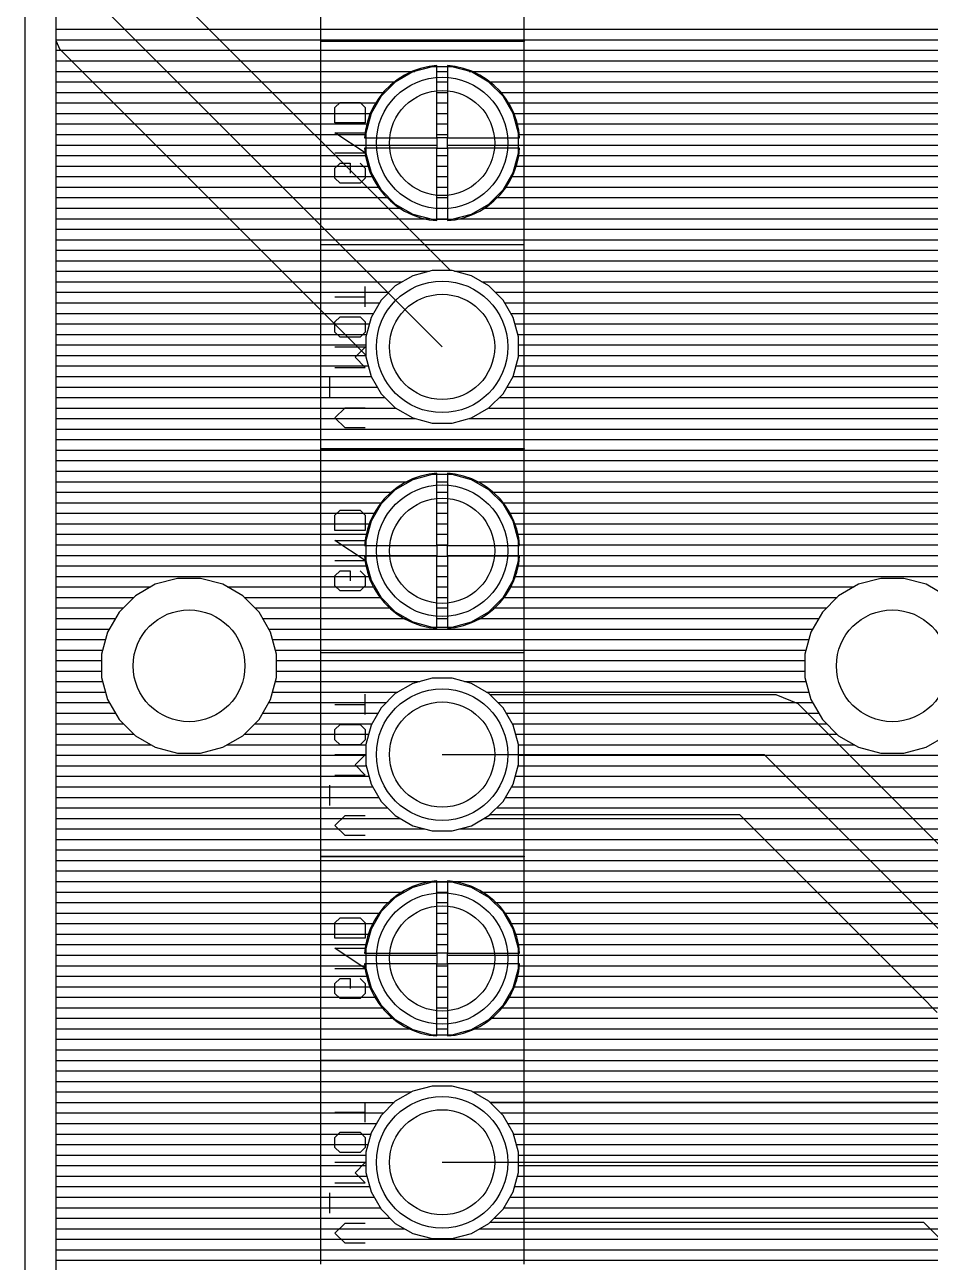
# Model space of a CAD drawing. Extents: x 0 to 5.05, y 0 to 8.75.
# Drawn here: x 0 to 1.378, y 2.093 to 3.975 of the extents above; entities that cross this region are included whole.
import ezdxf

# ---------------------------------------------------------------- set-up
doc = ezdxf.new("R2010")
doc.units = 0
for name, color, linetype in [('1', 22, 'CONTINUOUS'), ('16', 175, 'CONTINUOUS'), ('17', 82, 'CONTINUOUS'), ('20', 6, 'CONTINUOUS'), ('22', 253, 'CONTINUOUS'), ('24', 7, 'CONTINUOUS'), ('44', 253, 'CONTINUOUS'), ('52', 253, 'CONTINUOUS')]:
    doc.layers.add(name, color=color, linetype=linetype)

# ---------------------------------------------------------------- blocks, each defined once
blk = doc.blocks.new('ROUNDP')
blk.add_circle((0, 0), 0.5)

msp = doc.modelspace()

# ---------------------------------------------------------------- linework, layer by layer
at = {"layer": '1'}
for p, q in [((0.048, 0.048), (0.048, 5.090172)), ((0.048, 3.968), (2.384307, 3.968)), ((0.048, 3.952), (2.368307, 3.952)), ((0.048, 3.936), (2.352307, 3.936)), ((0.048, 3.92), (2.336307, 3.92)), ((0.048, 3.904), (0.593604, 3.904)), ((0.590226, 3.903095), (0.563774, 3.887823)), ((0.619728, 3.911), (0.590226, 3.903095)), ((0.650272, 3.911), (0.619728, 3.911)), ((0.679774, 3.903095), (0.650272, 3.911)), ((0.676396, 3.904), (2.320307, 3.904)), ((0.706226, 3.887823), (0.679774, 3.903095)), ((0.048, 3.888), (0.564081, 3.888)), ((0.563774, 3.887823), (0.542177, 3.866226)), ((0.705919, 3.888), (2.304307, 3.888)), ((0.727823, 3.866226), (0.706226, 3.887823)), ((0.048, 3.872), (0.547951, 3.872)), ((0.542177, 3.866226), (0.526905, 3.839774)), ((0.722049, 3.872), (2.293899, 3.872)), ((0.743095, 3.839774), (0.727823, 3.866226)), ((0.048, 3.856), (0.536273, 3.856)), ((0.048, 3.84), (0.527036, 3.84)), ((0.526905, 3.839774), (0.519, 3.810272)), ((0.733727, 3.856), (2.287272, 3.856)), ((0.742964, 3.84), (2.284, 3.84)), ((0.751, 3.810272), (0.743095, 3.839774)), ((0.048, 3.824), (0.522679, 3.824)), ((0.747321, 3.824), (2.284, 3.824)), ((0.048, 3.808), (0.519, 3.808)), ((0.519, 3.810272), (0.519, 3.779728)), ((0.751, 3.779728), (0.751, 3.810272)), ((0.751, 3.808), (2.284, 3.808)), ((0.048, 3.792), (0.519, 3.792)), ((0.751, 3.792), (2.284, 3.792)), ((0.048, 3.776), (0.519999, 3.776)), ((0.519, 3.779728), (0.526905, 3.750226)), ((0.743095, 3.750226), (0.751, 3.779728)), ((0.750001, 3.776), (2.284, 3.776)), ((0.048, 3.76), (0.524286, 3.76)), ((0.526905, 3.750226), (0.542177, 3.723774)), ((0.727823, 3.723774), (0.743095, 3.750226)), ((0.745714, 3.76), (2.284, 3.76)), ((0.048, 3.744), (0.5305, 3.744)), ((0.048, 3.728), (0.539737, 3.728)), ((0.730263, 3.728), (2.284, 3.728)), ((0.7395, 3.744), (2.284, 3.744)), ((0.048, 3.712), (0.553951, 3.712)), ((0.542177, 3.723774), (0.563774, 3.702177)), ((0.706226, 3.702177), (0.727823, 3.723774)), ((0.716049, 3.712), (2.027804, 3.712)), ((0.048, 3.696), (0.574473, 3.696)), ((0.563774, 3.702177), (0.590226, 3.686905)), ((0.679774, 3.686905), (0.706226, 3.702177)), ((0.695527, 3.696), (1.996123, 3.696)), ((0.048, 3.68), (0.615996, 3.68)), ((0.590226, 3.686905), (0.619728, 3.679)), ((0.619728, 3.679), (0.650272, 3.679)), ((0.650272, 3.679), (0.679774, 3.686905)), ((0.654004, 3.68), (1.978123, 3.68)), ((0.048, 3.664), (1.965853, 3.664)), ((0.048, 3.648), (1.957146, 3.648)), ((0.048, 3.632), (1.951269, 3.632)), ((0.048, 3.616), (1.948056, 3.616)), ((0.048, 3.6), (0.615997, 3.6)), ((0.619728, 3.601), (0.590226, 3.593095)), ((0.650272, 3.601), (0.619728, 3.601)), ((0.679774, 3.593095), (0.650272, 3.601)), ((0.654003, 3.6), (2.056999, 3.6)), ((0.048, 3.584), (0.574473, 3.584)), ((0.563774, 3.577823), (0.542177, 3.556226)), ((0.590226, 3.593095), (0.563774, 3.577823)), ((0.706226, 3.577823), (0.679774, 3.593095)), ((0.695527, 3.584), (1.948056, 3.584)), ((0.727823, 3.556226), (0.706226, 3.577823)), ((0.048, 3.568), (0.553951, 3.568)), ((0.716049, 3.568), (1.951269, 3.568)), ((0.048, 3.552), (0.539737, 3.552)), ((0.542177, 3.556226), (0.526905, 3.529774)), ((0.743095, 3.529774), (0.727823, 3.556226)), ((0.730263, 3.552), (1.957145, 3.552)), ((0.048, 3.536), (0.5305, 3.536)), ((0.048, 3.52), (0.524286, 3.52)), ((0.526905, 3.529774), (0.519, 3.500272)), ((0.7395, 3.536), (1.965853, 3.536)), ((0.751, 3.500272), (0.743095, 3.529774)), ((0.745714, 3.52), (1.978123, 3.52)), ((0.048, 3.504), (0.519999, 3.504)), ((0.750001, 3.504), (1.996123, 3.504)), ((0.048, 3.488), (0.519, 3.488)), ((0.519, 3.500272), (0.519, 3.469728)), ((0.751, 3.469728), (0.751, 3.500272)), ((0.751, 3.488), (2.027804, 3.488)), ((0.048, 3.472), (0.519, 3.472)), ((0.519, 3.469728), (0.526905, 3.440226)), ((0.743095, 3.440226), (0.751, 3.469728)), ((0.751, 3.472), (2.284, 3.472)), ((0.048, 3.456), (0.522678, 3.456)), ((0.747321, 3.456), (2.284, 3.456)), ((0.048, 3.44), (0.527035, 3.44)), ((0.526905, 3.440226), (0.542177, 3.413774)), ((0.727823, 3.413774), (0.743095, 3.440226)), ((0.742964, 3.44), (2.284, 3.44)), ((0.048, 3.424), (0.536273, 3.424)), ((0.048, 3.408), (0.547951, 3.408)), ((0.542177, 3.413774), (0.563774, 3.392177)), ((0.706226, 3.392177), (0.727823, 3.413774)), ((0.722049, 3.408), (2.284, 3.408)), ((0.733727, 3.424), (2.284, 3.424)), ((0.048, 3.392), (0.564081, 3.392)), ((0.563774, 3.392177), (0.590226, 3.376905)), ((0.679774, 3.376905), (0.706226, 3.392177)), ((0.705919, 3.392), (2.009669, 3.392)), ((0.048, 3.376), (0.593604, 3.376)), ((0.590226, 3.376905), (0.619728, 3.369)), ((0.619728, 3.369), (0.650272, 3.369)), ((0.650272, 3.369), (0.679774, 3.376905)), ((0.676396, 3.376), (1.986951, 3.376)), ((0.048, 3.36), (1.971469, 3.36)), ((0.048, 3.344), (1.962232, 3.344)), ((0.048, 3.328), (1.95509, 3.328)), ((0.048, 3.312), (1.950803, 3.312)), ((0.048, 3.296), (1.949, 3.296)), ((0.048, 3.28), (0.584866, 3.28)), ((0.590226, 3.283095), (0.563774, 3.267823)), ((0.619728, 3.291), (0.590226, 3.283095)), ((0.650272, 3.291), (0.619728, 3.291)), ((0.679774, 3.283095), (0.650272, 3.291)), ((0.706226, 3.267823), (0.679774, 3.283095)), ((0.685134, 3.28), (1.949, 3.28)), ((0.048, 3.264), (0.559951, 3.264)), ((0.563774, 3.267823), (0.542177, 3.246226)), ((0.727823, 3.246226), (0.706226, 3.267823)), ((0.710049, 3.264), (1.951875, 3.264)), ((0.048, 3.248), (0.543951, 3.248)), ((0.542177, 3.246226), (0.526905, 3.219774)), ((0.726049, 3.248), (1.956162, 3.248)), ((0.743095, 3.219774), (0.727823, 3.246226)), ((0.048, 3.232), (0.533964, 3.232)), ((0.526905, 3.219774), (0.519, 3.190272)), ((0.736036, 3.232), (1.964541, 3.232)), ((0.751, 3.190272), (0.743095, 3.219774)), ((0.048, 3.216), (0.525894, 3.216)), ((0.048, 3.2), (0.521607, 3.2)), ((0.744106, 3.216), (1.974951, 3.216)), ((0.748393, 3.2), (1.990951, 3.2)), ((0.048, 3.184), (0.519, 3.184)), ((0.519, 3.190272), (0.519, 3.159728)), ((0.751, 3.159728), (0.751, 3.190272)), ((0.751, 3.184), (2.016597, 3.184)), ((0.048, 3.168), (0.519, 3.168)), ((0.751, 3.168), (4.334, 3.168)), ((0.048, 3.152), (0.521071, 3.152)), ((0.519, 3.159728), (0.526905, 3.130226)), ((0.743095, 3.130226), (0.751, 3.159728)), ((0.748929, 3.152), (4.334, 3.152)), ((0.048, 3.136), (0.525358, 3.136)), ((0.23249, 3.133), (0.198664, 3.123936)), ((0.26751, 3.133), (0.23249, 3.133)), ((0.301336, 3.123936), (0.26751, 3.133)), ((0.526905, 3.130226), (0.542177, 3.103774)), ((0.727823, 3.103774), (0.743095, 3.130226)), ((0.744642, 3.136), (4.334, 3.136)), ((1.30249, 3.133), (1.268664, 3.123936)), ((1.33751, 3.133), (1.30249, 3.133)), ((1.371336, 3.123936), (1.33751, 3.133)), ((0.048, 3.12), (0.191846, 3.12)), ((0.168336, 3.106426), (0.143573, 3.081664)), ((0.198664, 3.123936), (0.168336, 3.106426)), ((0.331664, 3.106426), (0.301336, 3.123936)), ((0.308154, 3.12), (0.532809, 3.12)), ((0.356426, 3.081664), (0.331664, 3.106426)), ((0.737191, 3.12), (1.261846, 3.12)), ((1.238336, 3.106426), (1.213573, 3.081664)), ((1.268664, 3.123936), (1.238336, 3.106426)), ((1.401664, 3.106426), (1.371336, 3.123936)), ((0.048, 3.104), (0.16591, 3.104)), ((0.048, 3.088), (0.14991, 3.088)), ((0.33409, 3.104), (0.542047, 3.104)), ((0.35009, 3.088), (0.557951, 3.088)), ((0.542177, 3.103774), (0.563774, 3.082177)), ((0.706226, 3.082177), (0.727823, 3.103774)), ((0.712049, 3.088), (1.21991, 3.088)), ((0.727953, 3.104), (1.23591, 3.104)), ((0.048, 3.072), (0.137994, 3.072)), ((0.143573, 3.081664), (0.126064, 3.051336)), ((0.373936, 3.051336), (0.356426, 3.081664)), ((0.362006, 3.072), (0.581401, 3.072)), ((0.563774, 3.082177), (0.590226, 3.066905)), ((0.679774, 3.066905), (0.706226, 3.082177)), ((0.688599, 3.072), (1.207994, 3.072)), ((1.213573, 3.081664), (1.196064, 3.051336)), ((0.048, 3.056), (0.128757, 3.056)), ((0.126064, 3.051336), (0.117, 3.01751)), ((0.371243, 3.056), (1.198757, 3.056)), ((0.383, 3.01751), (0.373936, 3.051336)), ((0.590226, 3.066905), (0.619728, 3.059)), ((0.619728, 3.059), (0.650272, 3.059)), ((0.650272, 3.059), (0.679774, 3.066905)), ((1.196064, 3.051336), (1.187, 3.01751)), ((0.048, 3.04), (0.123026, 3.04)), ((0.376974, 3.04), (1.193026, 3.04)), ((0.048, 3.024), (0.118739, 3.024)), ((0.117, 3.01751), (0.117, 2.98249)), ((0.381261, 3.024), (1.188739, 3.024)), ((0.383, 2.98249), (0.383, 3.01751)), ((1.187, 3.01751), (1.187, 2.98249)), ((0.048, 3.008), (0.117, 3.008)), ((0.383, 3.008), (1.187, 3.008)), ((0.048, 2.992), (0.117, 2.992)), ((0.048, 2.976), (0.118739, 2.976)), ((0.117, 2.98249), (0.126064, 2.948664)), ((0.373936, 2.948664), (0.383, 2.98249)), ((0.381261, 2.976), (0.601068, 2.976)), ((0.383, 2.992), (1.187, 2.992)), ((0.619728, 2.981), (0.590226, 2.973095)), ((0.650272, 2.981), (0.619728, 2.981)), ((0.679774, 2.973095), (0.650272, 2.981)), ((0.668932, 2.976), (1.188739, 2.976)), ((1.187, 2.98249), (1.196064, 2.948664)), ((0.048, 2.96), (0.123026, 2.96)), ((0.376974, 2.96), (0.567545, 2.96)), ((0.563774, 2.957823), (0.542177, 2.936226)), ((0.590226, 2.973095), (0.563774, 2.957823)), ((0.706226, 2.957823), (0.679774, 2.973095)), ((0.702455, 2.96), (1.193026, 2.96)), ((0.727823, 2.936226), (0.706226, 2.957823)), ((0.048, 2.944), (0.128756, 2.944)), ((0.126064, 2.948664), (0.143573, 2.918336)), ((0.356426, 2.918336), (0.373936, 2.948664)), ((0.371243, 2.944), (0.549951, 2.944)), ((0.542177, 2.936226), (0.526905, 2.909774)), ((0.720049, 2.944), (1.198756, 2.944)), ((0.743095, 2.909774), (0.727823, 2.936226)), ((1.196064, 2.948664), (1.213573, 2.918336)), ((0.048, 2.928), (0.137994, 2.928)), ((0.143573, 2.918336), (0.168336, 2.893573)), ((0.331664, 2.893573), (0.356426, 2.918336)), ((0.362006, 2.928), (0.537428, 2.928)), ((0.732572, 2.928), (1.207994, 2.928)), ((1.213573, 2.918336), (1.238336, 2.893573)), ((0.048, 2.912), (0.149909, 2.912)), ((0.35009, 2.912), (0.52819, 2.912)), ((0.526905, 2.909774), (0.519, 2.880272)), ((0.74181, 2.912), (1.219909, 2.912)), ((0.751, 2.880272), (0.743095, 2.909774)), ((0.048, 2.896), (0.165909, 2.896)), ((0.048, 2.88), (0.191846, 2.88)), ((0.168336, 2.893573), (0.198664, 2.876064)), ((0.301336, 2.876064), (0.331664, 2.893573)), ((0.308154, 2.88), (0.519, 2.88)), ((0.33409, 2.896), (0.523214, 2.896)), ((0.519, 2.880272), (0.519, 2.849728)), ((0.746786, 2.896), (1.235909, 2.896)), ((0.751, 2.849728), (0.751, 2.880272)), ((0.751, 2.88), (1.261846, 2.88)), ((1.238336, 2.893573), (1.268664, 2.876064)), ((1.371336, 2.876064), (1.401664, 2.893573)), ((0.048, 2.864), (0.519, 2.864)), ((0.198664, 2.876064), (0.23249, 2.867)), ((0.23249, 2.867), (0.26751, 2.867)), ((0.26751, 2.867), (0.301336, 2.876064)), ((0.751, 2.864), (4.334, 2.864)), ((1.268664, 2.876064), (1.30249, 2.867)), ((1.30249, 2.867), (1.33751, 2.867)), ((1.33751, 2.867), (1.371336, 2.876064)), ((0.048, 2.848), (0.519463, 2.848)), ((0.519, 2.849728), (0.526905, 2.820226)), ((0.743095, 2.820226), (0.751, 2.849728)), ((0.750537, 2.848), (4.334, 2.848)), ((0.048, 2.832), (0.52375, 2.832)), ((0.74625, 2.832), (4.334, 2.832)), ((0.048, 2.816), (0.529345, 2.816)), ((0.526905, 2.820226), (0.542177, 2.793774)), ((0.727823, 2.793774), (0.743095, 2.820226)), ((0.740655, 2.816), (4.334, 2.816)), ((0.048, 2.8), (0.538582, 2.8)), ((0.542177, 2.793774), (0.563774, 2.772177)), ((0.706226, 2.772177), (0.727823, 2.793774)), ((0.731417, 2.8), (4.334, 2.8)), ((0.048, 2.784), (0.551951, 2.784)), ((0.048, 2.768), (0.571009, 2.768)), ((0.563774, 2.772177), (0.590226, 2.756905)), ((0.679774, 2.756905), (0.706226, 2.772177)), ((0.698991, 2.768), (3.119175, 2.768)), ((0.718049, 2.784), (3.15418, 2.784)), ((0.048, 2.752), (0.608532, 2.752)), ((0.590226, 2.756905), (0.619728, 2.749)), ((0.619728, 2.749), (0.650272, 2.749)), ((0.650272, 2.749), (0.679774, 2.756905)), ((0.661468, 2.752), (3.100123, 2.752)), ((0.048, 2.736), (3.08711, 2.736)), ((0.048, 2.72), (3.078109, 2.72)), ((0.048, 2.704), (3.071882, 2.704)), ((0.048, 2.688), (3.068281, 2.688)), ((0.048, 2.672), (3.176999, 2.672)), ((0.048, 2.656), (0.577937, 2.656)), ((0.590226, 2.663095), (0.563774, 2.647823)), ((0.619728, 2.671), (0.590226, 2.663095)), ((0.650272, 2.671), (0.619728, 2.671)), ((0.679774, 2.663095), (0.650272, 2.671)), ((0.706226, 2.647823), (0.679774, 2.663095)), ((0.692063, 2.656), (1.667937, 2.656)), ((0.048, 2.64), (0.555951, 2.64)), ((0.563774, 2.647823), (0.542177, 2.626226)), ((0.727823, 2.626226), (0.706226, 2.647823)), ((0.714049, 2.64), (1.645951, 2.64)), ((0.048, 2.624), (0.540892, 2.624)), ((0.542177, 2.626226), (0.526905, 2.599774)), ((0.743095, 2.599774), (0.727823, 2.626226)), ((0.729108, 2.624), (1.630892, 2.624)), ((0.048, 2.608), (0.531654, 2.608)), ((0.526905, 2.599774), (0.519, 2.570272)), ((0.738346, 2.608), (1.621654, 2.608)), ((0.751, 2.570272), (0.743095, 2.599774)), ((0.048, 2.592), (0.524822, 2.592)), ((0.745178, 2.592), (1.614822, 2.592)), ((0.048, 2.576), (0.520535, 2.576)), ((0.048, 2.56), (0.519, 2.56)), ((0.519, 2.570272), (0.519, 2.539728)), ((0.749465, 2.576), (1.610535, 2.576)), ((0.751, 2.539728), (0.751, 2.570272)), ((0.751, 2.56), (1.609, 2.56)), ((0.048, 2.544), (0.519, 2.544)), ((0.751, 2.544), (1.609, 2.544)), ((0.048, 2.528), (0.522142, 2.528)), ((0.519, 2.539728), (0.526905, 2.510226)), ((0.743095, 2.510226), (0.751, 2.539728)), ((0.747857, 2.528), (1.612142, 2.528)), ((0.048, 2.512), (0.52643, 2.512)), ((0.526905, 2.510226), (0.542177, 2.483774)), ((0.727823, 2.483774), (0.743095, 2.510226)), ((0.74357, 2.512), (1.61643, 2.512)), ((0.048, 2.496), (0.535118, 2.496)), ((0.734882, 2.496), (1.625118, 2.496)), ((0.048, 2.48), (0.545951, 2.48)), ((0.542177, 2.483774), (0.563774, 2.462177)), ((0.706226, 2.462177), (0.727823, 2.483774)), ((0.724049, 2.48), (1.635951, 2.48)), ((0.048, 2.464), (0.561951, 2.464)), ((0.048, 2.448), (0.588329, 2.448)), ((0.563774, 2.462177), (0.590226, 2.446905)), ((0.590226, 2.446905), (0.619728, 2.439)), ((0.650272, 2.439), (0.679774, 2.446905)), ((0.679774, 2.446905), (0.706226, 2.462177)), ((0.681671, 2.448), (1.678329, 2.448)), ((0.708049, 2.464), (1.651951, 2.464)), ((0.048, 2.432), (3.092951, 2.432)), ((0.619728, 2.439), (0.650272, 2.439)), ((0.048, 2.416), (3.083386, 2.416)), ((0.048, 2.4), (3.075626, 2.4)), ((0.048, 2.384), (3.071339, 2.384)), ((0.048, 2.368), (3.069, 2.368)), ((0.590226, 2.353095), (0.563774, 2.337823)), ((0.619728, 2.361), (0.590226, 2.353095)), ((0.650272, 2.361), (0.619728, 2.361)), ((0.679774, 2.353095), (0.650272, 2.361)), ((0.706226, 2.337823), (0.679774, 2.353095)), ((0.048, 2.352), (0.58833, 2.352)), ((0.048, 2.336), (0.561951, 2.336)), ((0.563774, 2.337823), (0.542177, 2.316226)), ((0.68167, 2.352), (3.069, 2.352)), ((0.727823, 2.316226), (0.706226, 2.337823)), ((0.708049, 2.336), (3.071339, 2.336)), ((0.048, 2.32), (0.545951, 2.32)), ((0.542177, 2.316226), (0.526905, 2.289774)), ((0.724049, 2.32), (3.075626, 2.32)), ((0.743095, 2.289774), (0.727823, 2.316226)), ((0.048, 2.304), (0.535118, 2.304)), ((0.734882, 2.304), (3.083386, 2.304)), ((0.048, 2.288), (0.52643, 2.288)), ((0.526905, 2.289774), (0.519, 2.260272)), ((0.751, 2.260272), (0.743095, 2.289774)), ((0.74357, 2.288), (3.092951, 2.288)), ((0.048, 2.272), (0.522143, 2.272)), ((0.519, 2.260272), (0.519, 2.229728)), ((0.747857, 2.272), (3.108951, 2.272)), ((0.751, 2.229728), (0.751, 2.260272)), ((0.048, 2.256), (0.519, 2.256)), ((0.048, 2.24), (0.519, 2.24)), ((0.751, 2.256), (3.133133, 2.256)), ((0.751, 2.24), (3.404, 2.24)), ((0.048, 2.224), (0.520535, 2.224)), ((0.519, 2.229728), (0.526905, 2.200226)), ((0.743095, 2.200226), (0.751, 2.229728)), ((0.749465, 2.224), (3.404, 2.224)), ((0.048, 2.208), (0.524822, 2.208)), ((0.745178, 2.208), (3.404, 2.208)), ((0.048, 2.192), (0.531654, 2.192)), ((0.526905, 2.200226), (0.542177, 2.173774)), ((0.727823, 2.173774), (0.743095, 2.200226)), ((0.738346, 2.192), (3.404, 2.192)), ((0.048, 2.176), (0.540892, 2.176)), ((0.542177, 2.173774), (0.563774, 2.152177)), ((0.706226, 2.152177), (0.727823, 2.173774)), ((0.729108, 2.176), (3.404, 2.176)), ((0.048, 2.16), (0.555951, 2.16)), ((0.563774, 2.152177), (0.590226, 2.136905)), ((0.679774, 2.136905), (0.706226, 2.152177)), ((0.714049, 2.16), (3.404, 2.16)), ((0.048, 2.144), (0.577937, 2.144)), ((0.048, 2.128), (3.404, 2.128)), ((0.590226, 2.136905), (0.619728, 2.129)), ((0.619728, 2.129), (0.650272, 2.129)), ((0.650272, 2.129), (0.679774, 2.136905)), ((0.692063, 2.144), (3.404, 2.144)), ((0.048, 2.112), (3.404, 2.112)), ((0.048, 2.096), (3.404, 2.096))]:
    msp.add_line(p, q, dxfattribs=at)
at = {"layer": '16'}
for p, q in [((0.647693, 3.601), (0.221, 4.027693)), ((0.635, 3.485), (0.13, 3.99)), ((0.280693, 3.968), (4.334, 3.968)), ((0.296693, 3.952), (4.334, 3.952)), ((0.048, 0.048), (0.048, 3.950172)), ((0.048, 3.950172), (0.052854, 3.938453)), ((0.048, 3.936), (0.055307, 3.936)), ((0.052854, 3.938453), (0.078453, 3.912854)), ((0.312693, 3.936), (4.334, 3.936)), ((0.048, 3.92), (0.071307, 3.92)), ((0.328693, 3.92), (4.334, 3.92)), ((0.048, 3.904), (0.087307, 3.904)), ((0.078453, 3.912854), (0.519, 3.472307)), ((0.344693, 3.904), (0.589379, 3.904)), ((0.577831, 3.898439), (0.566609, 3.891388)), ((0.589772, 3.904189), (0.577831, 3.898439)), ((0.602282, 3.908567), (0.589772, 3.904189)), ((0.615203, 3.911516), (0.602282, 3.908567)), ((0.627, 3.912845), (0.615203, 3.911516)), ((0.627, 3.803), (0.627, 3.912845)), ((0.627, 3.904), (0.643, 3.904)), ((0.654797, 3.911516), (0.643, 3.912845)), ((0.643, 3.912845), (0.643, 3.803)), ((0.667718, 3.908567), (0.654797, 3.911516)), ((0.680228, 3.904189), (0.667718, 3.908567)), ((0.692169, 3.898439), (0.680228, 3.904189)), ((0.680621, 3.904), (4.334, 3.904)), ((0.703391, 3.891388), (0.692169, 3.898439)), ((0.048, 3.888), (0.103307, 3.888)), ((0.360693, 3.888), (0.562361, 3.888)), ((0.556247, 3.883124), (0.546876, 3.873753)), ((0.566609, 3.891388), (0.556247, 3.883124)), ((0.627, 3.888), (0.643, 3.888)), ((0.713753, 3.883124), (0.703391, 3.891388)), ((0.707639, 3.888), (4.334, 3.888)), ((0.723124, 3.873753), (0.713753, 3.883124)), ((0.048, 3.872), (0.119307, 3.872)), ((0.376693, 3.872), (0.545478, 3.872)), ((0.538612, 3.863391), (0.531561, 3.852169)), ((0.546876, 3.873753), (0.538612, 3.863391)), ((0.627, 3.872), (0.643, 3.872)), ((0.731388, 3.863391), (0.723124, 3.873753)), ((0.724522, 3.872), (4.334, 3.872)), ((0.738439, 3.852169), (0.731388, 3.863391)), ((0.048, 3.856), (0.135307, 3.856)), ((0.048, 3.84), (0.151307, 3.84)), ((0.392693, 3.856), (0.533968, 3.856)), ((0.408693, 3.84), (0.525731, 3.84)), ((0.52581, 3.840228), (0.521433, 3.827718)), ((0.531561, 3.852169), (0.52581, 3.840228)), ((0.627, 3.856), (0.643, 3.856)), ((0.627, 3.84), (0.643, 3.84)), ((0.736032, 3.856), (4.334, 3.856)), ((0.744189, 3.840228), (0.738439, 3.852169)), ((0.748567, 3.827718), (0.744189, 3.840228)), ((0.744269, 3.84), (4.334, 3.84)), ((0.048, 3.824), (0.167307, 3.824)), ((0.424693, 3.824), (0.520585, 3.824)), ((0.521433, 3.827718), (0.518484, 3.814797)), ((0.627, 3.824), (0.643, 3.824)), ((0.751516, 3.814797), (0.748567, 3.827718)), ((0.749415, 3.824), (4.334, 3.824)), ((0.048, 3.808), (0.183307, 3.808)), ((0.440693, 3.808), (0.517718, 3.808)), ((0.518484, 3.814797), (0.517155, 3.803)), ((0.517155, 3.803), (0.626999, 3.803)), ((0.626999, 3.803), (0.626999, 3.787)), ((0.627, 3.808), (0.643, 3.808)), ((0.643, 3.803), (0.627, 3.803)), ((0.643, 3.787), (0.643, 3.803)), ((0.643, 3.803), (0.752845, 3.803)), ((0.752845, 3.803), (0.751516, 3.814797)), ((0.752282, 3.808), (4.334, 3.808)), ((0.048, 3.792), (0.199307, 3.792)), ((0.456693, 3.792), (0.626999, 3.792)), ((0.626999, 3.787), (0.517155, 3.787)), ((0.517155, 3.787), (0.518484, 3.775203)), ((0.627, 3.677155), (0.627, 3.786999)), ((0.627, 3.786999), (0.643, 3.786999)), ((0.643, 3.792), (4.334, 3.792)), ((0.752845, 3.787), (0.643, 3.787)), ((0.643, 3.786999), (0.643, 3.677155)), ((0.751516, 3.775203), (0.752845, 3.787)), ((0.048, 3.776), (0.215307, 3.776)), ((0.472693, 3.776), (0.518394, 3.776)), ((0.518484, 3.775203), (0.521433, 3.762282)), ((0.627, 3.776), (0.643, 3.776)), ((0.748567, 3.762282), (0.751516, 3.775203)), ((0.751606, 3.776), (4.334, 3.776)), ((0.048, 3.76), (0.231307, 3.76)), ((0.488693, 3.76), (0.522231, 3.76)), ((0.521433, 3.762282), (0.52581, 3.749772)), ((0.52581, 3.749772), (0.531561, 3.737831)), ((0.627, 3.76), (0.643, 3.76)), ((0.738439, 3.737831), (0.744189, 3.749772)), ((0.744189, 3.749772), (0.748567, 3.762282)), ((0.747768, 3.76), (4.334, 3.76)), ((0.048, 3.744), (0.247307, 3.744)), ((0.048, 3.728), (0.263307, 3.728)), ((0.504693, 3.744), (0.52859, 3.744)), ((0.520693, 3.728), (0.537738, 3.728)), ((0.531561, 3.737831), (0.538612, 3.726609)), ((0.538612, 3.726609), (0.546876, 3.716247)), ((0.627, 3.744), (0.643, 3.744)), ((0.627, 3.728), (0.643, 3.728)), ((0.723124, 3.716247), (0.731388, 3.726609)), ((0.731388, 3.726609), (0.738439, 3.737831)), ((0.732262, 3.728), (4.334, 3.728)), ((0.74141, 3.744), (4.334, 3.744)), ((0.048, 3.712), (0.279307, 3.712)), ((0.536693, 3.712), (0.551123, 3.712)), ((0.546876, 3.716247), (0.556247, 3.706876)), ((0.627, 3.712), (0.643, 3.712)), ((0.713753, 3.706876), (0.723124, 3.716247)), ((0.718877, 3.712), (2.0348, 3.712)), ((0.048, 3.696), (0.295307, 3.696)), ((0.552693, 3.696), (0.570766, 3.696)), ((0.556247, 3.706876), (0.566609, 3.698612)), ((0.566609, 3.698612), (0.577831, 3.691561)), ((0.577831, 3.691561), (0.589772, 3.68581)), ((0.627, 3.696), (0.643, 3.696)), ((0.680228, 3.68581), (0.692169, 3.691561)), ((0.692169, 3.691561), (0.703391, 3.698612)), ((0.699233, 3.696), (1.999277, 3.696)), ((0.703391, 3.698612), (0.713753, 3.706876)), ((0.048, 3.68), (0.311307, 3.68)), ((0.568693, 3.68), (0.60856, 3.68)), ((0.589772, 3.68581), (0.602282, 3.681433)), ((0.602282, 3.681433), (0.615203, 3.678484)), ((0.615203, 3.678484), (0.627, 3.677155)), ((0.627, 3.68), (0.643, 3.68)), ((0.643, 3.677155), (0.654797, 3.678484)), ((0.654797, 3.678484), (0.667718, 3.681433)), ((0.661439, 3.68), (1.980951, 3.68)), ((0.667718, 3.681433), (0.680228, 3.68581)), ((0.048, 3.664), (0.327307, 3.664)), ((0.584693, 3.664), (1.968005, 3.664)), ((0.048, 3.648), (0.343307, 3.648)), ((0.600693, 3.648), (1.958768, 3.648)), ((0.048, 3.632), (0.359307, 3.632)), ((0.048, 3.616), (0.375307, 3.616)), ((0.616693, 3.632), (1.953482, 3.632)), ((0.632693, 3.616), (1.949195, 3.616)), ((0.048, 3.6), (0.391307, 3.6)), ((0.650272, 3.601), (0.647693, 3.601)), ((0.679774, 3.593095), (0.650272, 3.601)), ((0.654003, 3.6), (1.949, 3.6)), ((0.048, 3.584), (0.407307, 3.584)), ((0.706226, 3.577823), (0.679774, 3.593095)), ((0.695527, 3.584), (1.949195, 3.584)), ((0.727823, 3.556226), (0.706226, 3.577823)), ((0.048, 3.568), (0.423307, 3.568)), ((0.716049, 3.568), (1.953482, 3.568)), ((0.048, 3.552), (0.439307, 3.552)), ((0.743095, 3.529774), (0.727823, 3.556226)), ((0.730263, 3.552), (1.958767, 3.552)), ((0.048, 3.536), (0.455307, 3.536)), ((0.048, 3.52), (0.471307, 3.52)), ((0.7395, 3.536), (1.968005, 3.536)), ((0.751, 3.500272), (0.743095, 3.529774)), ((0.745714, 3.52), (1.980951, 3.52)), ((0.048, 3.504), (0.487307, 3.504)), ((0.750001, 3.504), (1.999277, 3.504)), ((0.048, 3.488), (0.503307, 3.488)), ((0.751, 3.469728), (0.751, 3.500272)), ((0.751, 3.488), (2.0348, 3.488)), ((0.048, 3.472), (0.519, 3.472)), ((0.519, 3.472307), (0.519, 3.469728)), ((0.519, 3.469728), (0.526905, 3.440226)), ((0.743095, 3.440226), (0.751, 3.469728)), ((0.751, 3.472), (4.334, 3.472)), ((0.048, 3.456), (0.522678, 3.456)), ((0.747321, 3.456), (4.334, 3.456)), ((0.048, 3.44), (0.527035, 3.44)), ((0.526905, 3.440226), (0.542177, 3.413774)), ((0.727823, 3.413774), (0.743095, 3.440226)), ((0.742964, 3.44), (4.334, 3.44)), ((0.048, 3.424), (0.536273, 3.424)), ((0.048, 3.408), (0.547951, 3.408)), ((0.542177, 3.413774), (0.563774, 3.392177)), ((0.706226, 3.392177), (0.727823, 3.413774)), ((0.722049, 3.408), (4.334, 3.408)), ((0.733727, 3.424), (4.334, 3.424)), ((0.048, 3.392), (0.564081, 3.392)), ((0.563774, 3.392177), (0.590226, 3.376905)), ((0.679774, 3.376905), (0.706226, 3.392177)), ((0.705919, 3.392), (2.005541, 3.392)), ((0.048, 3.376), (0.593604, 3.376)), ((0.590226, 3.376905), (0.619728, 3.369)), ((0.619728, 3.369), (0.650272, 3.369)), ((0.650272, 3.369), (0.679774, 3.376905)), ((0.676396, 3.376), (1.984123, 3.376)), ((0.048, 3.36), (1.969896, 3.36)), ((0.048, 3.344), (1.960035, 3.344)), ((0.048, 3.328), (1.953281, 3.328)), ((0.048, 3.312), (1.948987, 3.312)), ((0.048, 3.296), (2.056999, 3.296)), ((0.048, 3.28), (0.581073, 3.28)), ((0.577831, 3.278439), (0.566609, 3.271388)), ((0.589772, 3.284189), (0.577831, 3.278439)), ((0.602282, 3.288567), (0.589772, 3.284189)), ((0.615203, 3.291516), (0.602282, 3.288567)), ((0.627, 3.292845), (0.615203, 3.291516)), ((0.627, 3.183), (0.627, 3.292845)), ((0.627, 3.28), (0.643, 3.28)), ((0.654797, 3.291516), (0.643, 3.292845)), ((0.643, 3.292845), (0.643, 3.183)), ((0.667718, 3.288567), (0.654797, 3.291516)), ((0.680228, 3.284189), (0.667718, 3.288567)), ((0.692169, 3.278439), (0.680228, 3.284189)), ((0.688927, 3.28), (1.94738, 3.28)), ((0.703391, 3.271388), (0.692169, 3.278439)), ((0.048, 3.264), (0.557345, 3.264)), ((0.556247, 3.263124), (0.546876, 3.253753)), ((0.566609, 3.271388), (0.556247, 3.263124)), ((0.627, 3.264), (0.643, 3.264)), ((0.713753, 3.263124), (0.703391, 3.271388)), ((0.712655, 3.264), (1.9499, 3.264)), ((0.723124, 3.253753), (0.713753, 3.263124)), ((0.048, 3.248), (0.542288, 3.248)), ((0.538612, 3.243391), (0.531561, 3.232169)), ((0.546876, 3.253753), (0.538612, 3.243391)), ((0.627, 3.248), (0.643, 3.248)), ((0.731388, 3.243391), (0.723124, 3.253753)), ((0.727712, 3.248), (1.954681, 3.248)), ((0.738439, 3.232169), (0.731388, 3.243391)), ((0.048, 3.232), (0.53148, 3.232)), ((0.52581, 3.220228), (0.521433, 3.207718)), ((0.531561, 3.232169), (0.52581, 3.220228)), ((0.627, 3.232), (0.643, 3.232)), ((0.744189, 3.220228), (0.738439, 3.232169)), ((0.73852, 3.232), (1.962083, 3.232)), ((0.748567, 3.207718), (0.744189, 3.220228)), ((0.048, 3.216), (0.524331, 3.216)), ((0.048, 3.2), (0.519672, 3.2)), ((0.521433, 3.207718), (0.518484, 3.194797)), ((0.627, 3.216), (0.643, 3.216)), ((0.627, 3.2), (0.643, 3.2)), ((0.745669, 3.216), (1.973085, 3.216)), ((0.751516, 3.194797), (0.748567, 3.207718)), ((0.750328, 3.2), (1.988599, 3.2)), ((0.048, 3.184), (0.517267, 3.184)), ((0.518484, 3.194797), (0.517155, 3.183)), ((0.517155, 3.183), (0.626999, 3.183)), ((0.626999, 3.183), (0.626999, 3.167)), ((0.627, 3.184), (0.643, 3.184)), ((0.643, 3.183), (0.627, 3.183)), ((0.643, 3.167), (0.643, 3.183)), ((0.643, 3.183), (0.752845, 3.183)), ((0.752845, 3.183), (0.751516, 3.194797)), ((0.752733, 3.184), (2.013149, 3.184)), ((0.048, 3.168), (0.626999, 3.168)), ((0.626999, 3.167), (0.517155, 3.167)), ((0.517155, 3.167), (0.518484, 3.155203)), ((0.627, 3.057155), (0.627, 3.166999)), ((0.627, 3.166999), (0.643, 3.166999)), ((0.643, 3.168), (3.404, 3.168)), ((0.752845, 3.167), (0.643, 3.167)), ((0.643, 3.166999), (0.643, 3.057155)), ((0.751516, 3.155203), (0.752845, 3.167)), ((0.048, 3.152), (0.519215, 3.152)), ((0.518484, 3.155203), (0.521433, 3.142282)), ((0.627, 3.152), (0.643, 3.152)), ((0.748567, 3.142282), (0.751516, 3.155203)), ((0.750785, 3.152), (3.404, 3.152)), ((0.048, 3.136), (0.523631, 3.136)), ((0.23249, 3.133), (0.198664, 3.123936)), ((0.26751, 3.133), (0.23249, 3.133)), ((0.301336, 3.123936), (0.26751, 3.133)), ((0.521433, 3.142282), (0.52581, 3.129772)), ((0.52581, 3.129772), (0.531561, 3.117831)), ((0.627, 3.136), (0.643, 3.136)), ((0.738439, 3.117831), (0.744189, 3.129772)), ((0.744189, 3.129772), (0.748567, 3.142282)), ((0.746369, 3.136), (3.404, 3.136)), ((1.30249, 3.133), (1.268664, 3.123936)), ((1.33751, 3.133), (1.30249, 3.133)), ((1.371336, 3.123936), (1.33751, 3.133)), ((0.048, 3.12), (0.191846, 3.12)), ((0.168336, 3.106426), (0.143573, 3.081664)), ((0.198664, 3.123936), (0.168336, 3.106426)), ((0.331664, 3.106426), (0.301336, 3.123936)), ((0.308154, 3.12), (0.530516, 3.12)), ((0.356426, 3.081664), (0.331664, 3.106426)), ((0.531561, 3.117831), (0.538612, 3.106609)), ((0.538612, 3.106609), (0.546876, 3.096247)), ((0.627, 3.12), (0.643, 3.12)), ((0.723124, 3.096247), (0.731388, 3.106609)), ((0.731388, 3.106609), (0.738439, 3.117831)), ((0.739483, 3.12), (1.261846, 3.12)), ((1.238336, 3.106426), (1.213573, 3.081664)), ((1.268664, 3.123936), (1.238336, 3.106426)), ((1.401664, 3.106426), (1.371336, 3.123936)), ((0.048, 3.104), (0.16591, 3.104)), ((0.048, 3.088), (0.14991, 3.088)), ((0.33409, 3.104), (0.540693, 3.104)), ((0.35009, 3.088), (0.555123, 3.088)), ((0.546876, 3.096247), (0.556247, 3.086876)), ((0.556247, 3.086876), (0.566609, 3.078612)), ((0.627, 3.104), (0.643, 3.104)), ((0.627, 3.088), (0.643, 3.088)), ((0.703391, 3.078612), (0.713753, 3.086876)), ((0.713753, 3.086876), (0.723124, 3.096247)), ((0.714877, 3.088), (1.21991, 3.088)), ((0.729307, 3.104), (1.23591, 3.104)), ((0.048, 3.072), (0.137994, 3.072)), ((0.143573, 3.081664), (0.126064, 3.051336)), ((0.373936, 3.051336), (0.356426, 3.081664)), ((0.362006, 3.072), (0.577132, 3.072)), ((0.566609, 3.078612), (0.577831, 3.071561)), ((0.577831, 3.071561), (0.589772, 3.06581)), ((0.627, 3.072), (0.643, 3.072)), ((0.680228, 3.06581), (0.692169, 3.071561)), ((0.692169, 3.071561), (0.703391, 3.078612)), ((0.692867, 3.072), (1.207994, 3.072)), ((1.213573, 3.081664), (1.196064, 3.051336)), ((0.048, 3.056), (0.128757, 3.056)), ((0.126064, 3.051336), (0.117, 3.01751)), ((0.371243, 3.056), (1.198757, 3.056)), ((0.383, 3.01751), (0.373936, 3.051336)), ((0.589772, 3.06581), (0.602282, 3.061433)), ((0.602282, 3.061433), (0.615203, 3.058484)), ((0.615203, 3.058484), (0.627, 3.057155)), ((0.643, 3.057155), (0.654797, 3.058484)), ((0.654797, 3.058484), (0.667718, 3.061433)), ((0.667718, 3.061433), (0.680228, 3.06581)), ((1.196064, 3.051336), (1.187, 3.01751)), ((0.048, 3.04), (0.123026, 3.04)), ((0.376974, 3.04), (1.193026, 3.04)), ((0.048, 3.024), (0.118739, 3.024)), ((0.117, 3.01751), (0.117, 2.98249)), ((0.381261, 3.024), (1.188739, 3.024)), ((0.383, 2.98249), (0.383, 3.01751)), ((1.187, 3.01751), (1.187, 2.98249)), ((0.048, 3.008), (0.117, 3.008)), ((0.383, 3.008), (1.187, 3.008)), ((0.048, 2.992), (0.117, 2.992)), ((0.048, 2.976), (0.118739, 2.976)), ((0.117, 2.98249), (0.126064, 2.948664)), ((0.373936, 2.948664), (0.383, 2.98249)), ((0.381261, 2.976), (0.601068, 2.976)), ((0.383, 2.992), (1.187, 2.992)), ((0.619728, 2.981), (0.590226, 2.973095)), ((0.650272, 2.981), (0.619728, 2.981)), ((0.679774, 2.973095), (0.650272, 2.981)), ((0.668932, 2.976), (1.188739, 2.976)), ((1.187, 2.98249), (1.196064, 2.948664)), ((0.048, 2.96), (0.123026, 2.96)), ((0.376974, 2.96), (0.567545, 2.96)), ((0.563774, 2.957823), (0.542177, 2.936226)), ((0.590226, 2.973095), (0.563774, 2.957823)), ((0.706226, 2.957823), (0.679774, 2.973095)), ((0.702455, 2.96), (1.193026, 2.96)), ((0.708049, 2.956), (0.706226, 2.957823)), ((1.143101, 2.956), (0.708049, 2.956)), ((1.176547, 2.942146), (1.143101, 2.956)), ((0.048, 2.944), (0.128756, 2.944)), ((0.126064, 2.948664), (0.143573, 2.918336)), ((0.356426, 2.918336), (0.373936, 2.948664)), ((0.371243, 2.944), (0.549951, 2.944)), ((0.542177, 2.936226), (0.526905, 2.909774)), ((1.172071, 2.944), (1.198756, 2.944)), ((1.477693, 2.641), (1.176547, 2.942146)), ((1.196064, 2.948664), (1.213573, 2.918336)), ((0.048, 2.928), (0.137994, 2.928)), ((0.143573, 2.918336), (0.168336, 2.893573)), ((0.331664, 2.893573), (0.356426, 2.918336)), ((0.362006, 2.928), (0.537428, 2.928)), ((1.190693, 2.928), (1.207994, 2.928)), ((1.213573, 2.918336), (1.238336, 2.893573)), ((0.048, 2.912), (0.149909, 2.912)), ((0.35009, 2.912), (0.52819, 2.912)), ((0.526905, 2.909774), (0.519, 2.880272)), ((1.206693, 2.912), (1.219909, 2.912)), ((0.048, 2.896), (0.165909, 2.896)), ((0.048, 2.88), (0.191846, 2.88)), ((0.168336, 2.893573), (0.198664, 2.876064)), ((0.301336, 2.876064), (0.331664, 2.893573)), ((0.308154, 2.88), (0.519, 2.88)), ((0.33409, 2.896), (0.523214, 2.896)), ((0.519, 2.880272), (0.519, 2.849728)), ((1.222693, 2.896), (1.235909, 2.896)), ((1.238336, 2.893573), (1.268664, 2.876064)), ((1.238693, 2.88), (1.261846, 2.88)), ((1.371336, 2.876064), (1.401664, 2.893573)), ((0.048, 2.864), (0.519, 2.864)), ((0.198664, 2.876064), (0.23249, 2.867)), ((0.23249, 2.867), (0.26751, 2.867)), ((0.26751, 2.867), (0.301336, 2.876064)), ((0.635, 2.865), (1.125, 2.865)), ((1.125, 2.865), (1.44, 2.55)), ((1.254693, 2.864), (3.404, 2.864)), ((1.268664, 2.876064), (1.30249, 2.867)), ((1.30249, 2.867), (1.33751, 2.867)), ((1.33751, 2.867), (1.371336, 2.876064)), ((0.048, 2.848), (0.519463, 2.848)), ((0.519, 2.849728), (0.526905, 2.820226)), ((1.270693, 2.848), (3.404, 2.848)), ((0.048, 2.832), (0.52375, 2.832)), ((1.286693, 2.832), (3.404, 2.832)), ((0.048, 2.816), (0.529345, 2.816)), ((0.526905, 2.820226), (0.542177, 2.793774)), ((1.302693, 2.816), (3.404, 2.816)), ((0.048, 2.8), (0.538582, 2.8)), ((0.542177, 2.793774), (0.563774, 2.772177)), ((1.318693, 2.8), (3.404, 2.8)), ((0.048, 2.784), (0.551951, 2.784)), ((0.048, 2.768), (0.571009, 2.768)), ((0.563774, 2.772177), (0.590226, 2.756905)), ((0.679774, 2.756905), (0.706226, 2.772177)), ((0.698991, 2.768), (1.093307, 2.768)), ((0.706226, 2.772177), (0.708049, 2.774)), ((0.708049, 2.774), (1.087307, 2.774)), ((1.087307, 2.774), (1.362854, 2.498453)), ((1.334693, 2.784), (3.162265, 2.784)), ((1.350693, 2.768), (3.122741, 2.768)), ((0.048, 2.752), (0.608532, 2.752)), ((0.590226, 2.756905), (0.619728, 2.749)), ((0.619728, 2.749), (0.650272, 2.749)), ((0.650272, 2.749), (0.679774, 2.756905)), ((0.661468, 2.752), (1.109307, 2.752)), ((1.366693, 2.752), (3.102951, 2.752)), ((0.048, 2.736), (1.125307, 2.736)), ((0.048, 2.72), (1.141307, 2.72)), ((0.048, 2.704), (1.157307, 2.704)), ((0.048, 2.688), (1.173307, 2.688)), ((0.627, 2.672845), (0.615203, 2.671516)), ((0.627, 2.563), (0.627, 2.672845)), ((0.654797, 2.671516), (0.643, 2.672845)), ((0.643, 2.672845), (0.643, 2.563)), ((0.048, 2.672), (0.619499, 2.672)), ((0.048, 2.656), (0.57395, 2.656)), ((0.577831, 2.658439), (0.566609, 2.651388)), ((0.589772, 2.664189), (0.577831, 2.658439)), ((0.602282, 2.668567), (0.589772, 2.664189)), ((0.615203, 2.671516), (0.602282, 2.668567)), ((0.627, 2.672), (0.643, 2.672)), ((0.627, 2.656), (0.643, 2.656)), ((0.650501, 2.672), (1.189307, 2.672)), ((0.667718, 2.668567), (0.654797, 2.671516)), ((0.680228, 2.664189), (0.667718, 2.668567)), ((0.692169, 2.658439), (0.680228, 2.664189)), ((0.703391, 2.651388), (0.692169, 2.658439)), ((0.69605, 2.656), (1.205307, 2.656)), ((0.048, 2.64), (0.553123, 2.64)), ((0.556247, 2.643124), (0.546876, 2.633753)), ((0.566609, 2.651388), (0.556247, 2.643124)), ((0.627, 2.64), (0.643, 2.64)), ((0.713753, 2.643124), (0.703391, 2.651388)), ((0.723124, 2.633753), (0.713753, 2.643124)), ((0.716877, 2.64), (1.221307, 2.64)), ((0.048, 2.624), (0.539098, 2.624)), ((0.538612, 2.623391), (0.531561, 2.612169)), ((0.546876, 2.633753), (0.538612, 2.623391)), ((0.627, 2.624), (0.643, 2.624)), ((0.731388, 2.623391), (0.723124, 2.633753)), ((0.730902, 2.624), (1.237307, 2.624)), ((0.738439, 2.612169), (0.731388, 2.623391)), ((0.048, 2.608), (0.529553, 2.608)), ((0.52581, 2.600228), (0.521433, 2.587718)), ((0.531561, 2.612169), (0.52581, 2.600228)), ((0.627, 2.608), (0.643, 2.608)), ((0.744189, 2.600228), (0.738439, 2.612169)), ((0.740447, 2.608), (1.253307, 2.608)), ((0.748567, 2.587718), (0.744189, 2.600228)), ((0.048, 2.592), (0.522931, 2.592)), ((0.521433, 2.587718), (0.518484, 2.574797)), ((0.627, 2.592), (0.643, 2.592)), ((0.747069, 2.592), (1.269307, 2.592)), ((0.751516, 2.574797), (0.748567, 2.587718)), ((0.048, 2.576), (0.518759, 2.576)), ((0.048, 2.56), (0.626999, 2.56)), ((0.518484, 2.574797), (0.517155, 2.563)), ((0.517155, 2.563), (0.626999, 2.563)), ((0.626999, 2.563), (0.626999, 2.547)), ((0.627, 2.576), (0.643, 2.576)), ((0.643, 2.563), (0.627, 2.563)), ((0.643, 2.547), (0.643, 2.563)), ((0.643, 2.563), (0.752845, 2.563)), ((0.643, 2.56), (1.301307, 2.56)), ((0.751241, 2.576), (1.285307, 2.576)), ((0.752845, 2.563), (0.751516, 2.574797)), ((0.048, 2.544), (0.517493, 2.544)), ((0.626999, 2.547), (0.517155, 2.547)), ((0.517155, 2.547), (0.518484, 2.535203)), ((0.627, 2.437155), (0.627, 2.546999)), ((0.627, 2.546999), (0.643, 2.546999)), ((0.627, 2.544), (0.643, 2.544)), ((0.752845, 2.547), (0.643, 2.547)), ((0.643, 2.546999), (0.643, 2.437155)), ((0.751516, 2.535203), (0.752845, 2.547)), ((0.752507, 2.544), (1.317307, 2.544)), ((0.048, 2.528), (0.520128, 2.528)), ((0.518484, 2.535203), (0.521433, 2.522282)), ((0.521433, 2.522282), (0.52581, 2.509772)), ((0.627, 2.528), (0.643, 2.528)), ((0.744189, 2.509772), (0.748567, 2.522282)), ((0.748567, 2.522282), (0.751516, 2.535203)), ((0.749872, 2.528), (1.333307, 2.528)), ((0.048, 2.512), (0.525031, 2.512)), ((0.52581, 2.509772), (0.531561, 2.497831)), ((0.627, 2.512), (0.643, 2.512)), ((0.738439, 2.497831), (0.744189, 2.509772)), ((0.744969, 2.512), (1.349307, 2.512)), ((0.048, 2.496), (0.532711, 2.496)), ((0.531561, 2.497831), (0.538612, 2.486609)), ((0.538612, 2.486609), (0.546876, 2.476247)), ((0.627, 2.496), (0.643, 2.496)), ((0.723124, 2.476247), (0.731388, 2.486609)), ((0.731388, 2.486609), (0.738439, 2.497831)), ((0.737288, 2.496), (1.365307, 2.496)), ((1.362854, 2.498453), (1.388453, 2.472854)), ((0.048, 2.48), (0.543883, 2.48)), ((0.546876, 2.476247), (0.556247, 2.466876)), ((0.556247, 2.466876), (0.566609, 2.458612)), ((0.627, 2.48), (0.643, 2.48)), ((0.703391, 2.458612), (0.713753, 2.466876)), ((0.713753, 2.466876), (0.723124, 2.476247)), ((0.726117, 2.48), (1.381307, 2.48)), ((0.048, 2.464), (0.559853, 2.464)), ((0.048, 2.448), (0.585225, 2.448)), ((0.566609, 2.458612), (0.577831, 2.451561)), ((0.577831, 2.451561), (0.589772, 2.44581)), ((0.627, 2.464), (0.643, 2.464)), ((0.627, 2.448), (0.643, 2.448)), ((0.680228, 2.44581), (0.692169, 2.451561)), ((0.684774, 2.448), (1.678329, 2.448)), ((0.692169, 2.451561), (0.703391, 2.458612)), ((0.710147, 2.464), (1.409828, 2.464)), ((0.048, 2.432), (3.091491, 2.432)), ((0.589772, 2.44581), (0.602282, 2.441433)), ((0.602282, 2.441433), (0.615203, 2.438484)), ((0.615203, 2.438484), (0.627, 2.437155)), ((0.643, 2.437155), (0.654797, 2.438484)), ((0.654797, 2.438484), (0.667718, 2.441433)), ((0.667718, 2.441433), (0.680228, 2.44581)), ((0.048, 2.416), (3.080998, 2.416)), ((0.048, 2.4), (3.073981, 2.4)), ((0.048, 2.384), (3.069443, 2.384)), ((0.048, 2.368), (3.067155, 2.368)), ((0.590226, 2.353095), (0.563774, 2.337823)), ((0.619728, 2.361), (0.590226, 2.353095)), ((0.650272, 2.361), (0.619728, 2.361)), ((0.679774, 2.353095), (0.650272, 2.361)), ((0.706226, 2.337823), (0.679774, 2.353095)), ((0.048, 2.352), (0.58833, 2.352)), ((0.048, 2.336), (0.561951, 2.336)), ((0.563774, 2.337823), (0.542177, 2.316226)), ((0.68167, 2.352), (3.176999, 2.352)), ((0.708049, 2.336), (0.706226, 2.337823)), ((1.423101, 2.336), (0.708049, 2.336)), ((0.708049, 2.336), (3.069443, 2.336)), ((0.048, 2.32), (0.545951, 2.32)), ((0.542177, 2.316226), (0.526905, 2.289774)), ((0.048, 2.304), (0.535118, 2.304)), ((0.048, 2.288), (0.52643, 2.288)), ((0.526905, 2.289774), (0.519, 2.260272)), ((0.048, 2.272), (0.522143, 2.272)), ((0.519, 2.260272), (0.519, 2.229728)), ((0.048, 2.256), (0.519, 2.256)), ((0.048, 2.24), (0.519, 2.24)), ((0.635, 2.245), (1.405, 2.245)), ((0.048, 2.224), (0.520535, 2.224)), ((0.519, 2.229728), (0.526905, 2.200226)), ((0.048, 2.208), (0.524822, 2.208)), ((0.048, 2.192), (0.531654, 2.192)), ((0.526905, 2.200226), (0.542177, 2.173774)), ((0.048, 2.176), (0.540892, 2.176)), ((0.542177, 2.173774), (0.563774, 2.152177)), ((0.048, 2.16), (0.555951, 2.16)), ((0.563774, 2.152177), (0.590226, 2.136905)), ((0.679774, 2.136905), (0.706226, 2.152177)), ((0.706226, 2.152177), (0.708049, 2.154)), ((0.708049, 2.154), (1.367307, 2.154)), ((1.367307, 2.154), (1.609, 1.912307)), ((0.048, 2.144), (0.577937, 2.144)), ((0.048, 2.128), (1.393307, 2.128)), ((0.590226, 2.136905), (0.619728, 2.129)), ((0.619728, 2.129), (0.650272, 2.129)), ((0.650272, 2.129), (0.679774, 2.136905)), ((0.692063, 2.144), (1.377307, 2.144)), ((0.048, 2.112), (1.409307, 2.112)), ((0.048, 2.096), (1.425307, 2.096))]:
    msp.add_line(p, q, dxfattribs=at)
at = {"layer": '20'}
msp.add_line((0, 8.75), (0, 0), dxfattribs=at)
for centre in [(0.25, 3), (1.32, 3)]:
    msp.add_circle(centre, 0.085, dxfattribs=at)
at = {"layer": '22'}
for p, q in [((0.472, 3.84898), (0.479673, 3.856653)), ((0.472, 3.825961), (0.472, 3.84898)), ((0.479673, 3.856653), (0.510366, 3.856653)), ((0.510366, 3.856653), (0.518039, 3.84898)), ((0.518039, 3.84898), (0.518039, 3.825961)), ((0.518039, 3.825961), (0.472, 3.825961)), ((0.518039, 3.779921), (0.472, 3.810614)), ((0.472, 3.810614), (0.518039, 3.810614)), ((0.472, 3.779921), (0.518039, 3.779921)), ((0.472, 3.756902), (0.479673, 3.764575)), ((0.479673, 3.764575), (0.49502, 3.764575)), ((0.49502, 3.764575), (0.49502, 3.749228)), ((0.510366, 3.764575), (0.518039, 3.756902)), ((0.472, 3.741555), (0.472, 3.756902)), ((0.518039, 3.756902), (0.518039, 3.741555)), ((0.479673, 3.733882), (0.472, 3.741555)), ((0.510366, 3.733882), (0.479673, 3.733882)), ((0.518039, 3.741555), (0.510366, 3.733882)), ((0.518039, 3.54596), (0.518039, 3.576653)), ((0.472, 3.561307), (0.518039, 3.561307)), ((0.472, 3.522941), (0.479673, 3.530614)), ((0.472, 3.507594), (0.472, 3.522941)), ((0.479673, 3.530614), (0.510366, 3.530614)), ((0.510366, 3.530614), (0.518039, 3.522941)), ((0.518039, 3.522941), (0.518039, 3.507594)), ((0.479673, 3.499921), (0.472, 3.507594)), ((0.518039, 3.507594), (0.510366, 3.499921)), ((0.518039, 3.484575), (0.472, 3.484575)), ((0.510366, 3.499921), (0.479673, 3.499921)), ((0.502693, 3.469228), (0.518039, 3.484575)), ((0.518039, 3.453882), (0.502693, 3.469228)), ((0.472, 3.453882), (0.518039, 3.453882)), ((0.464327, 3.407843), (0.464327, 3.438535)), ((0.472, 3.37715), (0.487346, 3.392496)), ((0.487346, 3.392496), (0.518039, 3.392496)), ((0.487346, 3.361803), (0.472, 3.37715)), ((0.518039, 3.361803), (0.487346, 3.361803)), ((0.472, 3.22898), (0.479673, 3.236653)), ((0.472, 3.205961), (0.472, 3.22898)), ((0.479673, 3.236653), (0.510366, 3.236653)), ((0.510366, 3.236653), (0.518039, 3.22898)), ((0.518039, 3.22898), (0.518039, 3.205961)), ((0.518039, 3.205961), (0.472, 3.205961)), ((0.518039, 3.159921), (0.472, 3.190614)), ((0.472, 3.190614), (0.518039, 3.190614)), ((0.472, 3.159921), (0.518039, 3.159921)), ((0.472, 3.136902), (0.479673, 3.144575)), ((0.479673, 3.144575), (0.49502, 3.144575)), ((0.49502, 3.144575), (0.49502, 3.129228)), ((0.510366, 3.144575), (0.518039, 3.136902)), ((0.472, 3.121555), (0.472, 3.136902)), ((0.518039, 3.136902), (0.518039, 3.121555)), ((0.479673, 3.113882), (0.472, 3.121555)), ((0.510366, 3.113882), (0.479673, 3.113882)), ((0.518039, 3.121555), (0.510366, 3.113882)), ((0.518039, 2.92596), (0.518039, 2.956653)), ((0.472, 2.941307), (0.518039, 2.941307)), ((0.472, 2.902941), (0.479673, 2.910614)), ((0.472, 2.887594), (0.472, 2.902941)), ((0.479673, 2.910614), (0.510366, 2.910614)), ((0.510366, 2.910614), (0.518039, 2.902941)), ((0.518039, 2.902941), (0.518039, 2.887594)), ((0.479673, 2.879921), (0.472, 2.887594)), ((0.510366, 2.879921), (0.479673, 2.879921)), ((0.518039, 2.887594), (0.510366, 2.879921)), ((0.518039, 2.864575), (0.472, 2.864575)), ((0.502693, 2.849228), (0.518039, 2.864575)), ((0.518039, 2.833882), (0.502693, 2.849228)), ((0.472, 2.833882), (0.518039, 2.833882)), ((0.464327, 2.787843), (0.464327, 2.818535)), ((0.472, 2.75715), (0.487346, 2.772496)), ((0.487346, 2.772496), (0.518039, 2.772496)), ((0.487346, 2.741803), (0.472, 2.75715)), ((0.518039, 2.741803), (0.487346, 2.741803)), ((0.472, 2.60898), (0.479673, 2.616653)), ((0.479673, 2.616653), (0.510366, 2.616653)), ((0.510366, 2.616653), (0.518039, 2.60898)), ((0.472, 2.585961), (0.472, 2.60898)), ((0.518039, 2.60898), (0.518039, 2.585961)), ((0.518039, 2.585961), (0.472, 2.585961)), ((0.518039, 2.539921), (0.472, 2.570614)), ((0.472, 2.570614), (0.518039, 2.570614)), ((0.472, 2.539921), (0.518039, 2.539921)), ((0.472, 2.516902), (0.479673, 2.524575)), ((0.479673, 2.524575), (0.49502, 2.524575)), ((0.49502, 2.524575), (0.49502, 2.509228)), ((0.510366, 2.524575), (0.518039, 2.516902)), ((0.472, 2.501555), (0.472, 2.516902)), ((0.518039, 2.516902), (0.518039, 2.501555)), ((0.479673, 2.493882), (0.472, 2.501555)), ((0.510366, 2.493882), (0.479673, 2.493882)), ((0.518039, 2.501555), (0.510366, 2.493882)), ((0.518039, 2.30596), (0.518039, 2.336653)), ((0.472, 2.321307), (0.518039, 2.321307)), ((0.472, 2.282941), (0.479673, 2.290614)), ((0.472, 2.267594), (0.472, 2.282941)), ((0.479673, 2.290614), (0.510366, 2.290614)), ((0.510366, 2.290614), (0.518039, 2.282941)), ((0.518039, 2.282941), (0.518039, 2.267594)), ((0.479673, 2.259921), (0.472, 2.267594)), ((0.510366, 2.259921), (0.479673, 2.259921)), ((0.518039, 2.267594), (0.510366, 2.259921)), ((0.518039, 2.244575), (0.472, 2.244575)), ((0.502693, 2.229228), (0.518039, 2.244575)), ((0.518039, 2.213882), (0.502693, 2.229228)), ((0.472, 2.213882), (0.518039, 2.213882)), ((0.464327, 2.167843), (0.464327, 2.198535)), ((0.472, 2.13715), (0.487346, 2.152496)), ((0.487346, 2.152496), (0.518039, 2.152496)), ((0.487346, 2.121803), (0.472, 2.13715)), ((0.518039, 2.121803), (0.487346, 2.121803))]:
    msp.add_line(p, q, dxfattribs=at)
at = {"layer": '24'}
for p in [(0.76, 3.95), (0.76, 3.33), (0.76, 2.71)]:
    msp.add_point(p, dxfattribs=at)
at = {"layer": '44'}
for centre in [(0.635, 3.795), (0.635, 3.485), (0.635, 3.175), (0.635, 2.865), (0.635, 2.555), (0.635, 2.245)]:
    msp.add_circle(centre, 0.08, dxfattribs=at)
at = {"layer": '52'}
for p, q in [((0.45, 4.26), (0.45, 3.95)), ((0.76, 3.95), (0.76, 4.26)), ((0.76, 3.95), (0.45, 3.95)), ((0.45, 3.95), (0.45, 3.64)), ((0.45, 3.95), (0.76, 3.95)), ((0.76, 3.64), (0.76, 3.95)), ((0.76, 3.64), (0.45, 3.64)), ((0.45, 3.64), (0.45, 3.33)), ((0.76, 3.33), (0.76, 3.64)), ((0.76, 3.33), (0.45, 3.33)), ((0.45, 3.33), (0.45, 3.02)), ((0.45, 3.33), (0.76, 3.33)), ((0.76, 3.02), (0.76, 3.33)), ((0.76, 3.02), (0.45, 3.02)), ((0.45, 3.02), (0.45, 2.71)), ((0.76, 2.71), (0.76, 3.02)), ((0.76, 2.71), (0.45, 2.71)), ((0.45, 2.71), (0.45, 2.4)), ((0.45, 2.71), (0.76, 2.71)), ((0.76, 2.4), (0.76, 2.71)), ((0.76, 2.4), (0.45, 2.4)), ((0.45, 2.4), (0.45, 2.09)), ((0.76, 2.09), (0.76, 2.4))]:
    msp.add_line(p, q, dxfattribs=at)

# ---------------------------------------------------------------- block references
at = {"layer": '17', "xscale": 0.2, "yscale": 0.2, "rotation": 270}
for p in [(0.635, 3.795), (0.635, 3.795), (0.635, 3.485), (0.635, 3.485), (0.635, 3.175), (0.635, 3.175), (0.635, 2.865), (0.635, 2.865), (0.635, 2.555), (0.635, 2.555), (0.635, 2.245), (0.635, 2.245)]:
    msp.add_blockref('ROUNDP', p, dxfattribs=at)

doc.saveas('drawing.dxf')
